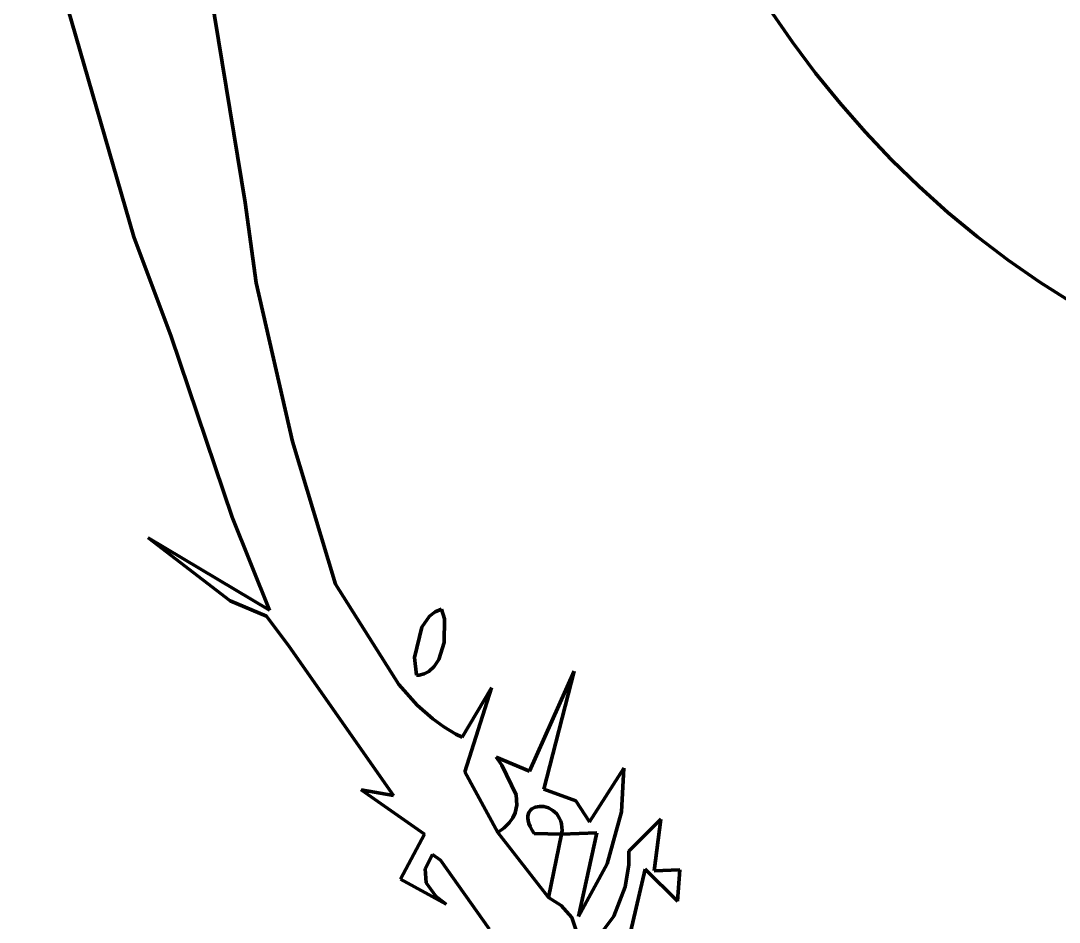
# Model space of a CAD drawing. Header units: millimetres. Extents: x 0 to 10.4, y 0 to 8.2.
# Drawn here: x 8.269 to 9.137, y 1.011 to 1.764 of the extents above; entities that cross this region are included whole.
import ezdxf

# ---------------------------------------------------------------- set-up
doc = ezdxf.new("R2010")
doc.units = ezdxf.units.MM
for name, color, linetype, lineweight in [('color#000000ff', 7, 'CONTINUOUS', 100), ('color#929292ff', 7, 'CONTINUOUS', 100), ('color#ffffffff', 7, 'CONTINUOUS', 100)]:
    doc.layers.add(name, color=color, linetype=linetype, lineweight=lineweight)

msp = doc.modelspace()

# ---------------------------------------------------------------- linework, layer by layer
at = {"layer": 'color#000000ff'}
for p, q in [((8.26898, 1.91132), (8.36357, 1.58355)), ((8.45664, 1.61225), (8.41412, 1.87231)), ((8.89602, 1.7727), (8.91432, 1.7462)), ((8.91432, 1.7462), (8.93361, 1.72043)), ((8.93361, 1.72043), (8.95388, 1.69543)), ((8.95388, 1.69543), (8.97511, 1.67123)), ((8.97511, 1.67123), (8.99727, 1.6479)), ((8.99727, 1.6479), (9.02034, 1.62546)), ((9.02034, 1.62546), (9.0443, 1.60396)), ((8.46599, 1.54494), (8.45664, 1.61225)), ((9.0443, 1.60396), (9.06913, 1.58344)), ((8.36357, 1.58355), (8.39474, 1.50015)), ((9.06913, 1.58344), (9.0948, 1.56395)), ((9.0948, 1.56395), (9.1213, 1.54552)), ((8.49616, 1.41244), (8.46599, 1.54494)), ((9.1213, 1.54552), (9.14859, 1.52821)), ((8.39474, 1.50015), (8.44581, 1.34929)), ((8.53216, 1.29313), (8.49616, 1.41244)), ((8.44581, 1.34929), (8.47702, 1.27145)), ((8.47702, 1.27145), (8.37556, 1.3318)), ((8.37556, 1.3318), (8.4442, 1.27934)), ((8.58516, 1.20932), (8.53216, 1.29313)), ((8.4442, 1.27934), (8.4745, 1.26649)), ((8.61546, 1.27009), (8.61072, 1.26629)), ((8.6209, 1.27233), (8.61546, 1.27009)), ((8.62326, 1.26428), (8.6209, 1.27233)), ((8.4745, 1.26649), (8.49339, 1.24101)), ((8.61072, 1.26629), (8.60445, 1.25729)), ((8.6231, 1.24444), (8.62326, 1.26428)), ((8.60445, 1.25729), (8.59823, 1.23193)), ((8.61857, 1.23016), (8.6231, 1.24444)), ((8.49339, 1.24101), (8.58068, 1.11647)), ((8.59823, 1.23193), (8.60005, 1.21716)), ((8.61486, 1.22437), (8.61857, 1.23016)), ((8.60005, 1.21716), (8.6023, 1.21723)), ((8.6023, 1.21723), (8.60645, 1.21815)), ((8.60645, 1.21815), (8.61014, 1.22003)), ((8.61014, 1.22003), (8.61486, 1.22437)), ((8.7318, 1.22044), (8.69454, 1.13685)), ((8.70645, 1.12167), (8.7318, 1.22044)), ((8.60064, 1.19213), (8.58516, 1.20932)), ((8.66267, 1.20658), (8.63808, 1.16522)), ((8.64032, 1.13636), (8.66267, 1.20658)), ((8.61355, 1.1807), (8.60064, 1.19213)), ((8.62288, 1.17392), (8.61355, 1.1807)), ((8.63284, 1.16791), (8.62288, 1.17392)), ((8.63808, 1.16522), (8.63284, 1.16791)), ((8.69454, 1.13685), (8.66659, 1.14848)), ((8.66659, 1.14848), (8.67124, 1.1418)), ((8.67124, 1.1418), (8.68335, 1.1172)), ((8.77346, 1.1394), (8.74472, 1.09448)), ((8.77136, 1.10291), (8.77346, 1.1394)), ((8.66809, 1.08545), (8.64032, 1.13636)), ((8.58068, 1.11647), (8.55358, 1.12116)), ((8.55358, 1.12116), (8.60665, 1.08412)), ((8.73319, 1.11213), (8.70645, 1.12167)), ((8.68335, 1.1172), (8.68399, 1.10841)), ((8.74472, 1.09448), (8.73319, 1.11213)), ((8.68399, 1.10841), (8.68251, 1.10194)), ((8.69427, 1.10287), (8.69522, 1.10418)), ((8.69522, 1.10418), (8.69641, 1.10526)), ((8.69641, 1.10526), (8.69933, 1.10678)), ((8.69933, 1.10678), (8.7028, 1.10743)), ((8.7028, 1.10743), (8.70656, 1.10719)), ((8.70656, 1.10719), (8.71038, 1.10607)), ((8.71038, 1.10607), (8.714, 1.10407)), ((8.714, 1.10407), (8.71718, 1.10119)), ((8.68043, 1.09771), (8.67739, 1.09354)), ((8.68251, 1.10194), (8.68043, 1.09771)), ((8.69307, 1.09765), (8.69316, 1.09961)), ((8.69333, 1.09548), (8.69307, 1.09765)), ((8.69316, 1.09961), (8.69357, 1.10135)), ((8.69397, 1.09309), (8.69333, 1.09548)), ((8.69357, 1.10135), (8.69427, 1.10287)), ((8.71718, 1.10119), (8.71968, 1.09741)), ((8.71968, 1.09741), (8.72059, 1.09519)), ((8.72059, 1.09519), (8.72125, 1.09274)), ((8.75931, 1.05944), (8.77136, 1.10291)), ((8.80425, 1.09674), (8.77748, 1.06998)), ((8.7986, 1.0534), (8.80425, 1.09674)), ((8.67331, 1.08945), (8.66809, 1.08545)), ((8.67739, 1.09354), (8.67331, 1.08945)), ((8.69502, 1.09049), (8.69397, 1.09309)), ((8.69651, 1.08767), (8.69502, 1.09049)), ((8.69847, 1.08463), (8.69651, 1.08767)), ((8.72125, 1.09274), (8.72161, 1.09007)), ((8.72164, 1.08718), (8.72133, 1.08406)), ((8.72161, 1.09007), (8.72164, 1.08718)), ((8.60665, 1.08412), (8.58656, 1.04658)), ((8.72133, 1.08406), (8.69847, 1.08463)), ((8.71039, 1.03135), (8.72133, 1.08406)), ((8.72133, 1.08406), (8.75087, 1.08524)), ((8.75087, 1.08524), (8.73531, 1.01538)), ((8.77748, 1.06998), (8.77747, 1.05855)), ((8.60727, 1.05517), (8.61341, 1.06722)), ((8.61341, 1.06722), (8.61999, 1.0625)), ((8.61999, 1.0625), (8.6607, 1.00499)), ((8.60817, 1.04359), (8.60727, 1.05517)), ((8.73531, 1.01538), (8.75931, 1.05944)), ((8.77747, 1.05855), (8.77448, 1.04009)), ((8.77899, 1.00218), (8.79132, 1.05484)), ((8.79132, 1.05484), (8.81829, 1.02804)), ((8.82031, 1.05449), (8.7986, 1.0534)), ((8.81829, 1.02804), (8.82031, 1.05449)), ((8.58656, 1.04658), (8.62466, 1.02576)), ((8.61612, 1.03247), (8.60817, 1.04359)), ((8.77448, 1.04009), (8.76505, 1.01574)), ((8.62466, 1.02576), (8.61612, 1.03247)), ((8.72099, 1.02467), (8.71039, 1.03135)), ((8.72977, 1.01447), (8.72099, 1.02467)), ((8.73535, 0.99784), (8.72977, 1.01447)), ((8.76505, 1.01574), (8.73367, 0.97359))]:
    msp.add_line(p, q, dxfattribs=at)
at = {"layer": 'color#929292ff'}
for p, q in [((8.61072, 1.26629), (8.61546, 1.27009)), ((8.61546, 1.27009), (8.6209, 1.27233)), ((8.6209, 1.27233), (8.62326, 1.26428)), ((8.60445, 1.25729), (8.61072, 1.26629)), ((8.62326, 1.26428), (8.6231, 1.24444)), ((8.59823, 1.23193), (8.60445, 1.25729)), ((8.6231, 1.24444), (8.61857, 1.23016)), ((8.60005, 1.21716), (8.59823, 1.23193)), ((8.61857, 1.23016), (8.61486, 1.22437)), ((8.6023, 1.21723), (8.60005, 1.21716)), ((8.60645, 1.21815), (8.6023, 1.21723)), ((8.61014, 1.22003), (8.60645, 1.21815)), ((8.61486, 1.22437), (8.61014, 1.22003)), ((8.69454, 1.13685), (8.7318, 1.22044)), ((8.7318, 1.22044), (8.70645, 1.12167)), ((8.67124, 1.1418), (8.66659, 1.14848)), ((8.66659, 1.14848), (8.69454, 1.13685)), ((8.68335, 1.1172), (8.67124, 1.1418)), ((8.74472, 1.09448), (8.77346, 1.1394)), ((8.77346, 1.1394), (8.77136, 1.10291)), ((8.70645, 1.12167), (8.73319, 1.11213)), ((8.68399, 1.10841), (8.68335, 1.1172)), ((8.73319, 1.11213), (8.74472, 1.09448)), ((8.68251, 1.10194), (8.68399, 1.10841)), ((8.69522, 1.10418), (8.69427, 1.10287)), ((8.69641, 1.10526), (8.69522, 1.10418)), ((8.69933, 1.10678), (8.69641, 1.10526)), ((8.7028, 1.10743), (8.69933, 1.10678)), ((8.70656, 1.10719), (8.7028, 1.10743)), ((8.71038, 1.10607), (8.70656, 1.10719)), ((8.714, 1.10407), (8.71038, 1.10607)), ((8.71718, 1.10119), (8.714, 1.10407)), ((8.67739, 1.09354), (8.68043, 1.09771)), ((8.68043, 1.09771), (8.68251, 1.10194)), ((8.69316, 1.09961), (8.69307, 1.09765)), ((8.69307, 1.09765), (8.69333, 1.09548)), ((8.69357, 1.10135), (8.69316, 1.09961)), ((8.69333, 1.09548), (8.69397, 1.09309)), ((8.69427, 1.10287), (8.69357, 1.10135)), ((8.71968, 1.09741), (8.71718, 1.10119)), ((8.72059, 1.09519), (8.71968, 1.09741)), ((8.72125, 1.09274), (8.72059, 1.09519)), ((8.77136, 1.10291), (8.75931, 1.05944)), ((8.77748, 1.06998), (8.80425, 1.09674)), ((8.80425, 1.09674), (8.7986, 1.0534)), ((8.66809, 1.08545), (8.67331, 1.08945)), ((8.67331, 1.08945), (8.67739, 1.09354)), ((8.69397, 1.09309), (8.69502, 1.09049)), ((8.69502, 1.09049), (8.69651, 1.08767)), ((8.69651, 1.08767), (8.69847, 1.08463)), ((8.72161, 1.09007), (8.72125, 1.09274)), ((8.72133, 1.08406), (8.72164, 1.08718)), ((8.72164, 1.08718), (8.72161, 1.09007)), ((8.71039, 1.03135), (8.66809, 1.08545)), ((8.69847, 1.08463), (8.72133, 1.08406)), ((8.72133, 1.08406), (8.71039, 1.03135)), ((8.75087, 1.08524), (8.72133, 1.08406)), ((8.73531, 1.01538), (8.75087, 1.08524)), ((8.77747, 1.05855), (8.77748, 1.06998)), ((8.75931, 1.05944), (8.73531, 1.01538)), ((8.77448, 1.04009), (8.77747, 1.05855)), ((8.79132, 1.05484), (8.77899, 1.00218)), ((8.81829, 1.02804), (8.79132, 1.05484)), ((8.7986, 1.0534), (8.82031, 1.05449)), ((8.82031, 1.05449), (8.81829, 1.02804)), ((8.76505, 1.01574), (8.77448, 1.04009)), ((8.73367, 0.97359), (8.76505, 1.01574))]:
    msp.add_line(p, q, dxfattribs=at)
at = {"layer": 'color#ffffffff'}
for p, q in [((8.36357, 1.58355), (8.26898, 1.91132)), ((8.41412, 1.87231), (8.45664, 1.61225)), ((8.91432, 1.7462), (8.89602, 1.7727)), ((8.93361, 1.72043), (8.91432, 1.7462)), ((8.95388, 1.69543), (8.93361, 1.72043)), ((8.97511, 1.67123), (8.95388, 1.69543)), ((8.99727, 1.6479), (8.97511, 1.67123)), ((9.02034, 1.62546), (8.99727, 1.6479)), ((9.0443, 1.60396), (9.02034, 1.62546)), ((8.45664, 1.61225), (8.46599, 1.54494)), ((9.06913, 1.58344), (9.0443, 1.60396)), ((8.39474, 1.50015), (8.36357, 1.58355)), ((9.0948, 1.56395), (9.06913, 1.58344)), ((9.1213, 1.54552), (9.0948, 1.56395)), ((8.46599, 1.54494), (8.49616, 1.41244)), ((9.14859, 1.52821), (9.1213, 1.54552)), ((8.44581, 1.34929), (8.39474, 1.50015)), ((8.49616, 1.41244), (8.53216, 1.29313)), ((8.47702, 1.27145), (8.44581, 1.34929)), ((8.4442, 1.27934), (8.37556, 1.3318)), ((8.37556, 1.3318), (8.47702, 1.27145)), ((8.53216, 1.29313), (8.58516, 1.20932)), ((8.4745, 1.26649), (8.4442, 1.27934)), ((8.49339, 1.24101), (8.4745, 1.26649)), ((8.58068, 1.11647), (8.49339, 1.24101)), ((8.58516, 1.20932), (8.60064, 1.19213)), ((8.63808, 1.16522), (8.66267, 1.20658)), ((8.66267, 1.20658), (8.64032, 1.13636)), ((8.60064, 1.19213), (8.61355, 1.1807)), ((8.61355, 1.1807), (8.62288, 1.17392)), ((8.62288, 1.17392), (8.63284, 1.16791)), ((8.63284, 1.16791), (8.63808, 1.16522)), ((8.64032, 1.13636), (8.66809, 1.08545)), ((8.60665, 1.08412), (8.55358, 1.12116)), ((8.55358, 1.12116), (8.58068, 1.11647)), ((8.58656, 1.04658), (8.60665, 1.08412)), ((8.66809, 1.08545), (8.71039, 1.03135)), ((8.61341, 1.06722), (8.60727, 1.05517)), ((8.61999, 1.0625), (8.61341, 1.06722)), ((8.6607, 1.00499), (8.61999, 1.0625)), ((8.60727, 1.05517), (8.60817, 1.04359)), ((8.62466, 1.02576), (8.58656, 1.04658)), ((8.60817, 1.04359), (8.61612, 1.03247)), ((8.61612, 1.03247), (8.62466, 1.02576)), ((8.71039, 1.03135), (8.72099, 1.02467)), ((8.72099, 1.02467), (8.72977, 1.01447)), ((8.72977, 1.01447), (8.73535, 0.99784))]:
    msp.add_line(p, q, dxfattribs=at)

doc.saveas('drawing.dxf')
